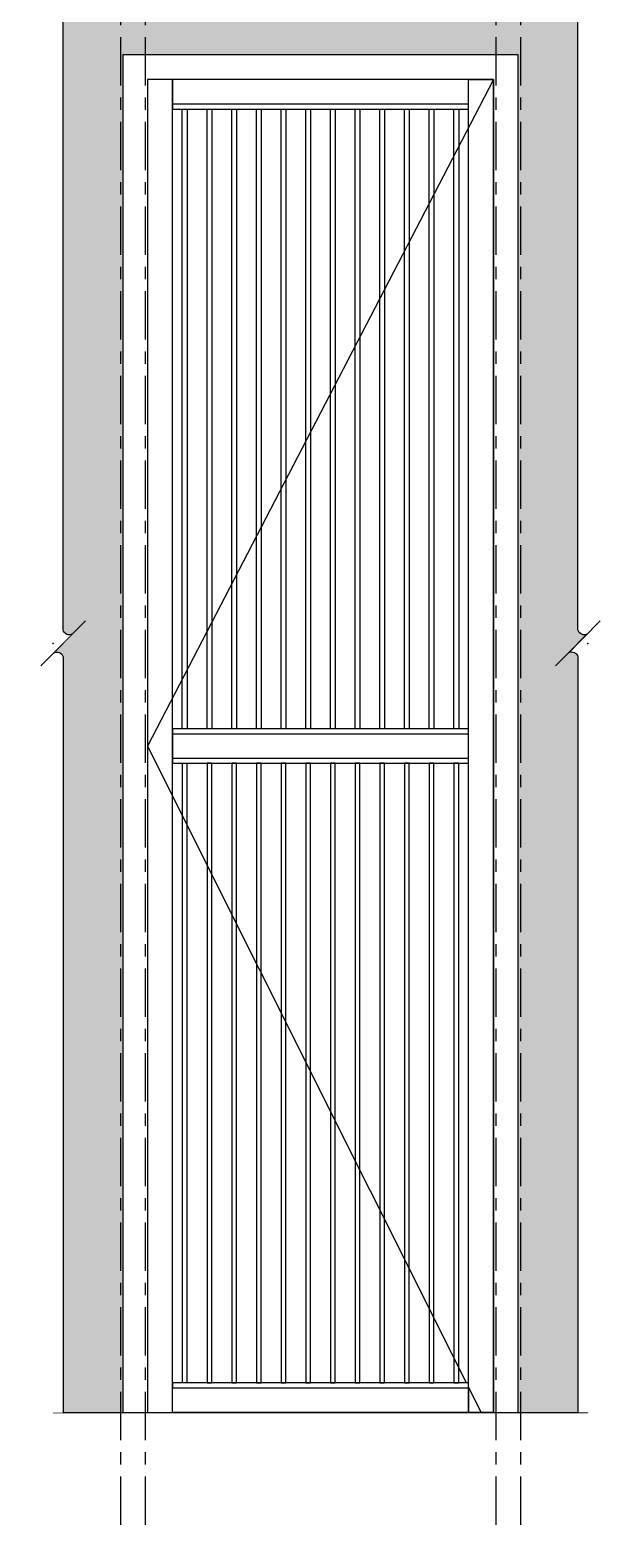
# Model space of a CAD drawing. Header units: millimetres. Extents: x -244126 to 368105, y -173968 to 259060.
# Drawn here: x 14419 to 15594, y 13992 to 17042 of the extents above; entities that cross this region are included whole.
import ezdxf

# ---------------------------------------------------------------- set-up
doc = ezdxf.new("R2010")
doc.units = ezdxf.units.MM
doc.header["$MEASUREMENT"] = 0
doc.linetypes.add('CENTER', pattern=[2, 1.25, -0.25, 0.25, -0.25])
doc.linetypes.add('TA_GL_098.00000', pattern=[269.5, 98, -24.5, 24.5, -24.5, 98])
for name, color, linetype in [('000 - GRID', 8, 'CENTER'), ('000 - H A T C H', 8, 'Continuous'), ('000 - SYMBOL CON', 1, 'Continuous'), ('000 - WIPEOUT', 250, 'Continuous'), ('A04_TUBE SERIES', 7, 'Continuous')]:
    doc.layers.add(name, color=color, linetype=linetype)
doc.styles.add('TA', font='Cordia New.ttf', dxfattribs={"height": 4.5})

# ---------------------------------------------------------------- blocks, each defined once
blk = doc.blocks.new('*U798')
at = {"color": 0, "linetype": 'ByBlock'}
blk.add_wipeout([(50, -50), (650, -50), (650, 0), (50, 0)], dxfattribs=at).dxf.layer = '000 - WIPEOUT'
blk.add_wipeout([(50, -2700), (50, 0), (0, 0), (0, -2700)], dxfattribs=at).dxf.layer = '000 - WIPEOUT'
blk.add_wipeout([(50, -2650), (650, -2650), (650, -2700), (50, -2700)], dxfattribs=at).dxf.layer = '000 - WIPEOUT'
at = {"layer": 'A04_TUBE SERIES', "color": 0, "linetype": 'ByBlock'}
blk.add_lwpolyline([(50, -2700), (50, 0), (0, 0), (0, -2700)], close=True, dxfattribs=at)
at = {"color": 0, "linetype": 'ByBlock'}
blk.add_wipeout([(650, -2700), (650, 0), (700, 0), (700, -2700)], dxfattribs=at).dxf.layer = '000 - WIPEOUT'
at = {"layer": 'A04_TUBE SERIES', "color": 0, "linetype": 'ByBlock'}
for points in [[(50, -50), (650, -50), (650, 0), (50, 0)], [(650, -2700), (650, 0), (700, 0), (700, -2700)], [(50, -2650), (650, -2650), (650, -2700), (50, -2700)]]:
    blk.add_lwpolyline(points, close=True, dxfattribs=at)
at = {"color": 0, "linetype": 'ByBlock'}
blk.add_wipeout([(50, -1375), (650, -1375), (650, -1325), (50, -1325)], dxfattribs=at).dxf.layer = '000 - WIPEOUT'
at = {"layer": '000 - SYMBOL CON', "color": 8, "linetype": 'ByBlock'}
blk.add_lwpolyline([(700, 0), (0, -1350), (675, -2700)], dxfattribs=at)
at = {"layer": 'A04_TUBE SERIES', "color": 2}
for points in [[(70.2, -60), (79.8, -60), (79.8, -1315), (70.2, -1315)], [(70.2, -2640), (79.8, -2640), (79.8, -1385), (70.2, -1385)]]:
    blk.add_lwpolyline(points, close=True, dxfattribs=at)
at = {"layer": 'A04_TUBE SERIES', "color": 0, "linetype": 'ByBlock'}
blk.add_lwpolyline([(50, -1375), (650, -1375), (650, -1325), (50, -1325)], close=True, dxfattribs=at)
at = {"color": 0, "linetype": 'ByBlock'}
for points in [[(50, -60), (650, -60), (650, -50), (50, -50)], [(50, -1325), (650, -1325), (650, -1315), (50, -1315)], [(50, -1385), (650, -1385), (650, -1375), (50, -1375)], [(50, -2650), (650, -2650), (650, -2640), (50, -2640)]]:
    blk.add_wipeout(points, dxfattribs=at).dxf.layer = '000 - WIPEOUT'
at = {"layer": 'A04_TUBE SERIES', "color": 0, "linetype": 'ByBlock'}
for points in [[(50, -60), (650, -60), (650, -50), (50, -50)], [(50, -1325), (650, -1325), (650, -1315), (50, -1315)], [(50, -1385), (650, -1385), (650, -1375), (50, -1375)], [(50, -2650), (650, -2650), (650, -2640), (50, -2640)]]:
    blk.add_lwpolyline(points, close=True, dxfattribs=at)
at = {"layer": 'A04_TUBE SERIES', "color": 2}
for points in [[(120.2, -60), (129.8, -60), (129.8, -1315), (120.2, -1315)], [(170.2, -60), (179.8, -60), (179.8, -1315), (170.2, -1315)], [(220.2, -60), (229.8, -60), (229.8, -1315), (220.2, -1315)], [(270.2, -60), (279.8, -60), (279.8, -1315), (270.2, -1315)], [(320.2, -60), (329.8, -60), (329.8, -1315), (320.2, -1315)], [(370.2, -60), (379.8, -60), (379.8, -1315), (370.2, -1315)], [(420.2, -60), (429.8, -60), (429.8, -1315), (420.2, -1315)], [(470.2, -60), (479.8, -60), (479.8, -1315), (470.2, -1315)], [(520.2, -60), (529.8, -60), (529.8, -1315), (520.2, -1315)], [(570.2, -60), (579.8, -60), (579.8, -1315), (570.2, -1315)], [(620.2, -60), (629.8, -60), (629.8, -1315), (620.2, -1315)], [(120.2, -2640), (129.8, -2640), (129.8, -1385), (120.2, -1385)], [(170.2, -2640), (179.8, -2640), (179.8, -1385), (170.2, -1385)], [(220.2, -2640), (229.8, -2640), (229.8, -1385), (220.2, -1385)], [(270.2, -2640), (279.8, -2640), (279.8, -1385), (270.2, -1385)], [(320.2, -2640), (329.8, -2640), (329.8, -1385), (320.2, -1385)], [(370.2, -2640), (379.8, -2640), (379.8, -1385), (370.2, -1385)], [(420.2, -2640), (429.8, -2640), (429.8, -1385), (420.2, -1385)], [(470.2, -2640), (479.8, -2640), (479.8, -1385), (470.2, -1385)], [(520.2, -2640), (529.8, -2640), (529.8, -1385), (520.2, -1385)], [(570.2, -2640), (579.8, -2640), (579.8, -1385), (570.2, -1385)], [(620.2, -2640), (629.8, -2640), (629.8, -1385), (620.2, -1385)]]:
    blk.add_lwpolyline(points, close=True, dxfattribs=at)
blk = doc.blocks.new('*U809')
at = {"color": 3}
blk.add_wipeout([(1.38, 1.01), (1.18, 0.93), (1.03, 0.8), (0.92, 0.62), (0.87, 0.42), (0.89, 0.22), (0.97, 0.03), (-0.97, 1.97), (-0.89, 1.79), (-0.87, 1.58), (-0.91, 1.38), (-1.02, 1.21), (-1.18, 1.08), (-1.37, 1.01), (-77.89, 1.03), (-77.89, -2.31), (77.9, -2.33), (77.9, 1.01)], dxfattribs=at).dxf.layer = '000 - WIPEOUT'
at = {"color": 250}
blk.add_lwpolyline([(77.9, 1.01), (77.9, 1.01)], dxfattribs=at)
at = {"color": 3}
blk.add_point((0, 0), dxfattribs=at)
at = {"layer": '000 - SYMBOL CON', "color": 0, "extrusion": (0, 0, -1)}
blk.add_line((2.27, -1.26), (-2.27, 3.27), dxfattribs=at)
at = {"layer": '000 - SYMBOL CON', "color": 0}
for p, q in [((-1.37, 1.01), (-77.89, 1.03)), ((1.38, 1.01), (77.9, 1.01))]:
    blk.add_line(p, q, dxfattribs=at)
at = {"layer": '000 - SYMBOL CON', "color": 0, "extrusion": (0, 0, -1)}
for centre, radius, start, end in [((1.5, 1.63), 0.634, 146.7272, 258.2728), ((-1.51, 0.38), 0.638, 326.68, 78.0794)]:
    blk.add_arc(centre, radius, start, end, dxfattribs=at)
blk = doc.blocks.new('*U811')
at = {"color": 3}
blk.add_point((0, -2878.9), dxfattribs=at)
at = {"layer": '000 - GRID', "color": 0, "linetype": 'ByBlock'}
blk.add_line((0, 250), (0, -3128.9), dxfattribs=at)
at = {"layer": '000 - GRID', "color": 0}
blk.add_point((0, 0), dxfattribs=at)
at = {"style": 'TA', "flags": 1}
blk.add_attdef('LOCATION', (6, 6), '', height=4.5, dxfattribs=at)

msp = doc.modelspace()

# ---------------------------------------------------------------- hatches: boundary and pattern name
at = {"layer": '000 - H A T C H'}
h = msp.add_hatch(dxfattribs=at)
h.set_pattern_fill('AR-SAND', color=256, scale=25)
h.paths.add_polyline_path([(15547.88762, 17358.04226), (14465.10447, 17358.04226), (14465.10447, 14242.22745), (14606.49605, 14242.22745), (14606.49605, 16992.22745), (15406.49605, 16992.22745), (15406.49605, 14242.22745), (15547.88762, 14242.22745)])

# ---------------------------------------------------------------- block references
at = {"layer": '000 - GRID', "linetype": 'TA_GL_098.00000'}
for p in [(14601.49605, 17121.13926), (15411.49605, 17121.13926)]:
    msp.add_blockref('*U811', p, dxfattribs=at)

# ---------------------------------------------------------------- next in the draw order: block references
at = {"layer": 'A04_TUBE SERIES', "color": 2}
msp.add_blockref('*U798', (14656.49605, 16942.22745), dxfattribs=at)

# ---------------------------------------------------------------- next in the draw order: linework, layer by layer
at = {"color": 3}
msp.add_lwpolyline([(14465.10447, 14242.22745), (15547.88762, 14242.22745), (15547.88762, 17358.04226), (14465.10447, 17358.04226)], close=True, dxfattribs=at)
at = {"color": 2}
for points in [[(14606.49605, 14242.22745), (15406.49605, 14242.22745), (15406.49605, 16992.22745), (14606.49605, 16992.22745)], [(14656.49605, 14242.22745), (15356.49605, 14242.22745), (15356.49605, 16942.22745), (14656.49605, 16942.22745)]]:
    msp.add_lwpolyline(points, close=True, dxfattribs=at)

# ---------------------------------------------------------------- next in the draw order: block references
at = {"layer": '000 - GRID', "linetype": 'TA_GL_098.00000'}
for p in [(14651.49605, 17121.13926), (15361.49605, 17121.13926)]:
    msp.add_blockref('*U811', p, dxfattribs=at)

# ---------------------------------------------------------------- next in the draw order: block references
at = {"layer": '000 - SYMBOL CON', "color": 1, "xscale": 20, "yscale": 20, "zscale": 20}
for p, rotation in [((14465.10447, 15800.13486), 270), ((15547.88762, 15800.13486), 90)]:
    msp.add_blockref('*U809', p, dxfattribs=dict(at, rotation=rotation))

doc.saveas('drawing.dxf')
